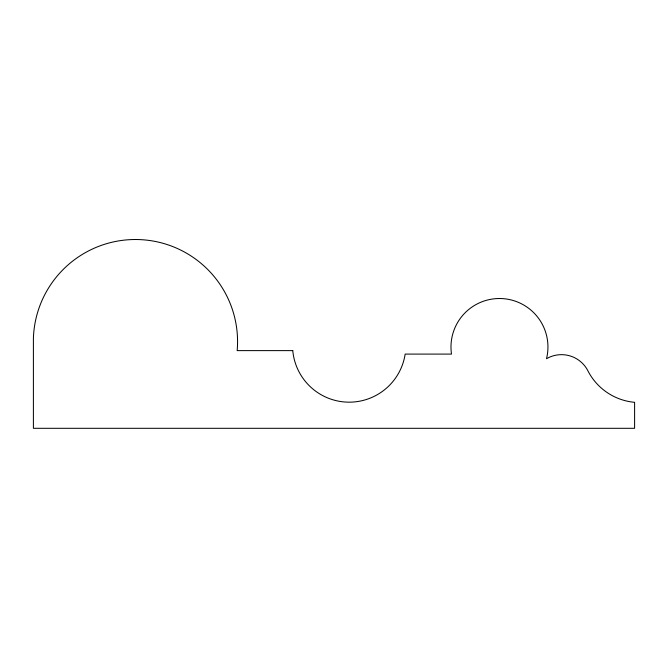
<?xml version="1.0" encoding="UTF-8"?>
<svg xmlns="http://www.w3.org/2000/svg" width="668" height="668" viewBox="0 0 668 668"><rect width="100%" height="100%" fill="white"/><g stroke="black" fill="none" stroke-linecap="round" stroke-linejoin="round"><path stroke-width="1" d="M292.776 350.616L237.165 350.616A102.104 102.104 0 0 0 141.599 239.695A102.104 102.104 0 0 0 33.4 338.325L33.4 428.305L634.6 428.305L634.6 402.32A58.358 58.358 0 0 1 588.224 371.45A29.668 29.668 0 0 0 546.507 358.724A48.48 48.48 0 0 0 501.827 298.571A48.48 48.48 0 0 0 451.501 354.09L405.159 354.09A56.63 56.63 0 0 1 292.776 350.616"/></g></svg>
